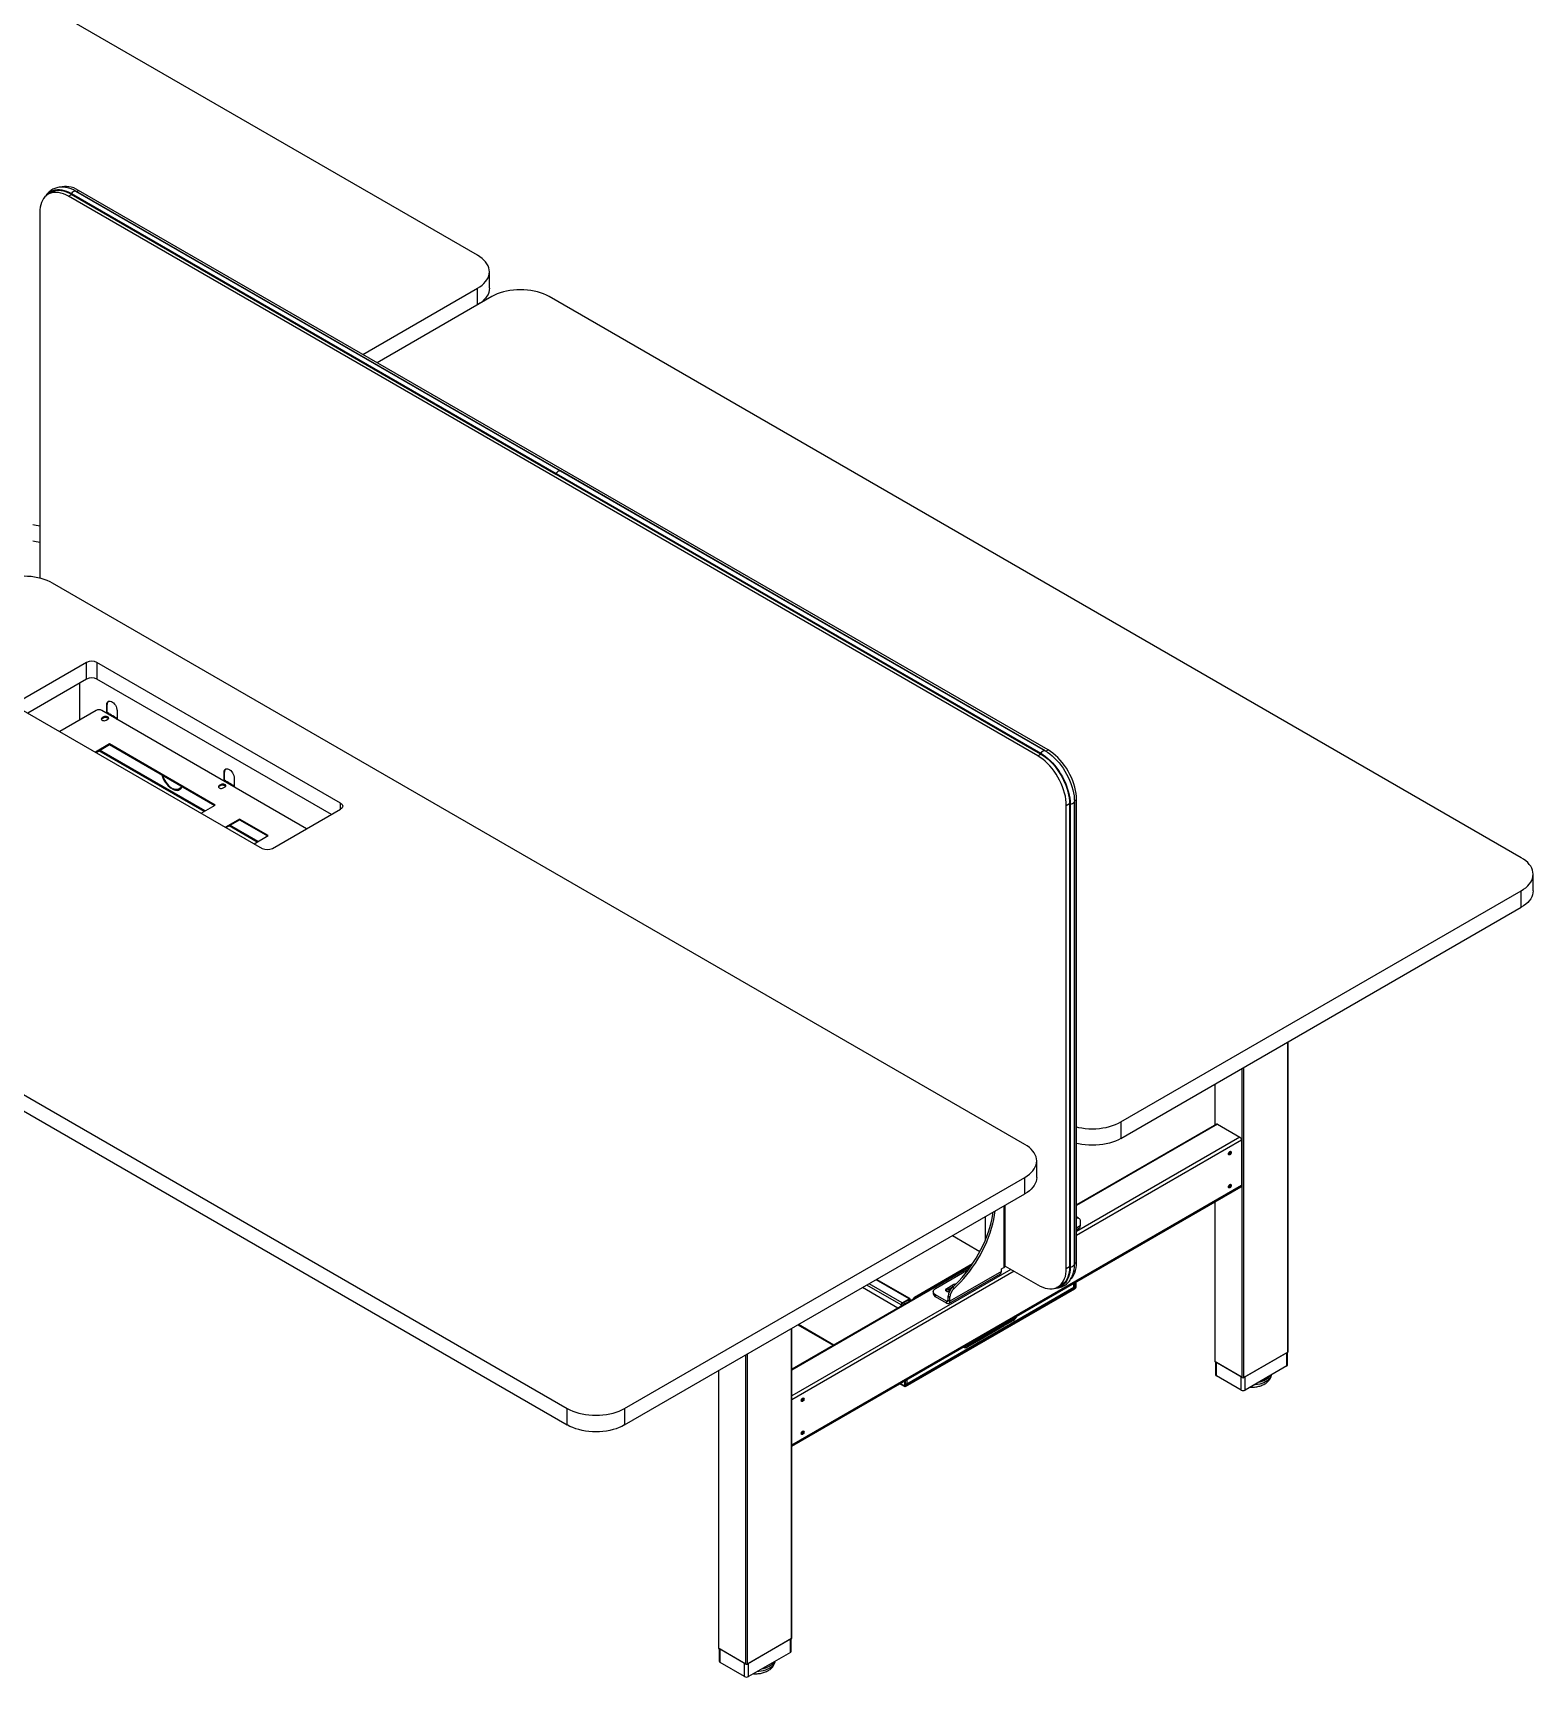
# Model space of a CAD drawing. Header units: millimetres. Extents: x -429 to 16771, y -1239 to 5751.
# Drawn here: x 14916 to 16771, y -1239 to 794 of the extents above; entities that cross this region are included whole.
import ezdxf

# ---------------------------------------------------------------- set-up
doc = ezdxf.new("R2010")
doc.units = ezdxf.units.MM
doc.header["$LTSCALE"] = 100

msp = doc.modelspace()

# ---------------------------------------------------------------- linework, layer by layer
at = {"color": 7, "linetype": 'Continuous', "lineweight": -3}
for p, q in [((15465.52, 518.72), (14263.44, 1212.67)), ((14939.54, 597), (14934.59, 594.14)), ((14959.58, 591.67), (14963.56, 593.96)), ((16158.13, -100.24), (14959.58, 591.67)), ((14963.12, 594.52), (15562.39, 248.57)), ((14963.12, 594.52), (14963.12, 594.28)), ((14963.12, 594.28), (15562.39, 248.32)), ((14963.16, 594.19), (15562.43, 248.23)), ((14963.29, 594.97), (15562.56, 249.01)), ((14968.61, 598.04), (15567.88, 252.09)), ((15567.95, 252.06), (14968.67, 598.02)), ((14969.63, 597.46), (14972.31, 599.01)), ((16170.86, -92.89), (14972.31, 599.01)), ((14924.23, 571.25), (14924.23, 119.56)), ((15480.16, 477.9), (15480.16, 498.31)), ((15323.81, 396.1), (15465.52, 477.9)), ((15483.2, 467.7), (15341.49, 385.89)), ((15465.52, 457.49), (15465.52, 477.9)), ((16755.99, -226.25), (15553.91, 467.7)), ((15562.39, 248.57), (16161.67, -97.38)), ((15562.39, 248.57), (15562.39, 248.32)), ((15562.39, 248.32), (16161.67, -97.63)), ((15562.43, 248.23), (16161.71, -97.72)), ((15562.56, 249.01), (16161.83, -96.94)), ((15567.88, 252.09), (16167.16, -93.87)), ((16167.22, -93.89), (15567.95, 252.06)), ((16142.22, -580.57), (14940.14, 113.38)), ((14982.21, 15.2), (14898.07, -33.37)), ((14982.21, -5.21), (14982.21, 15.2)), ((15296.17, -158.69), (14994.94, 15.2)), ((14994.94, 15.2), (14994.94, -5.21)), ((14982.21, -5.21), (14909.38, -47.25)), ((14973.23, -10.39), (14973.23, -56.04)), ((14973.51, -10.23), (14973.51, -55.87)), ((15284.85, -172.57), (14994.94, -5.21)), ((15007.67, -36.65), (15007.1, -36.97)), ((15007.1, -46.71), (15007.1, -36.97)), ((15007.67, -46.72), (15007.67, -36.65)), ((14898.07, -40.72), (15199.29, -214.61)), ((14993.88, -44.12), (14948.92, -70.07)), ((15254.16, -190.29), (15000.95, -44.12)), ((15003.42, -52.08), (15001.3, -53.3)), ((15001.3, -54.12), (15003.42, -52.89)), ((15001.3, -54.12), (15001.3, -53.3)), ((15003.42, -52.89), (15003.42, -52.08)), ((15006.89, -46.81), (15006.25, -47.18)), ((15006.25, -56.16), (15008.37, -54.94)), ((15006.89, -46.81), (15008.66, -47.83)), ((15009.46, -47.75), (15007.69, -46.73)), ((15010.07, -48.65), (15008.66, -47.83)), ((15010.07, -48.65), (15012.19, -49.87)), ((15012.99, -49.79), (15010.87, -48.57)), ((15013.61, -50.69), (15012.19, -49.87)), ((15013.61, -50.69), (15015.73, -51.92)), ((15016.53, -51.84), (15014.41, -50.61)), ((15017.14, -52.73), (15015.73, -51.92)), ((15017.14, -52.73), (15018.91, -53.75)), ((15019.71, -53.67), (15017.94, -52.65)), ((15018.27, -54.12), (15018.91, -53.75)), ((15018.84, -54.45), (15018.91, -54.41)), ((15018.91, -54.41), (15018.91, -53.75)), ((15018.91, -54.41), (15019.48, -54.73)), ((15019.48, -54.73), (15019.83, -54.53)), ((15019.83, -54.94), (15019.48, -54.73)), ((15019.83, -44.32), (15019.83, -54.94)), ((15010.47, -85.54), (14993.08, -95.57)), ((14993.79, -95.98), (15010.47, -86.35)), ((15127.56, -168.98), (14997.45, -93.87)), ((15128.69, -168.32), (14998.58, -93.21)), ((15141.28, -161.05), (15010.47, -85.54)), ((15010.47, -86.35), (15010.47, -85.54)), ((15010.47, -86.35), (15140.58, -161.46)), ((16158.13, -100.24), (16162.16, -97.92)), ((16161.67, -97.38), (16161.67, -97.63)), ((16161.67, -97.38), (16162.05, -97.61)), ((16168.15, -94.46), (16170.86, -92.89)), ((15152.62, -120.33), (15152.06, -120.66)), ((15152.06, -130.4), (15152.06, -120.66)), ((15152.62, -130.4), (15152.62, -120.33)), ((15087, -140.65), (15087, -139.83)), ((15088.42, -140.64), (15088.42, -141.46)), ((15088.42, -141.46), (15088.98, -141.13)), ((15088.98, -140.92), (15088.98, -141.13)), ((15096.35, -141.34), (15097.35, -141.91)), ((15096.71, -141.15), (15097.28, -140.82)), ((15148.38, -135.76), (15146.26, -136.98)), ((15146.26, -137.8), (15148.38, -136.58)), ((15146.26, -137.8), (15146.26, -136.98)), ((15148.38, -136.58), (15148.38, -135.76)), ((15151.85, -130.49), (15151.21, -130.86)), ((15151.21, -139.84), (15153.33, -138.62)), ((15151.85, -130.49), (15153.61, -131.51)), ((15154.41, -131.44), (15152.65, -130.42)), ((15155.03, -132.33), (15153.61, -131.51)), ((15155.03, -132.33), (15157.15, -133.56)), ((15157.95, -133.48), (15155.83, -132.25)), ((15158.56, -134.37), (15157.15, -133.56)), ((15158.56, -134.37), (15160.69, -135.6)), ((15161.49, -135.52), (15159.36, -134.29)), ((15162.1, -136.41), (15160.69, -135.6)), ((15162.1, -136.41), (15163.87, -137.43)), ((15164.67, -137.35), (15162.9, -136.33)), ((15163.23, -137.8), (15163.87, -137.43)), ((15163.8, -138.13), (15163.87, -138.09)), ((15163.87, -138.09), (15163.87, -137.43)), ((15163.87, -138.09), (15164.43, -138.41)), ((15164.43, -138.41), (15164.79, -138.21)), ((15164.79, -138.62), (15164.43, -138.41)), ((15164.79, -128), (15164.79, -138.62)), ((15123.9, -171.09), (15141.28, -161.05)), ((15296.17, -166.04), (15296.17, -158.69)), ((16193.49, -161.48), (16197.51, -159.15)), ((16193.49, -733.87), (16193.49, -161.48)), ((16197.46, -159.64), (16197.46, -732.04)), ((16197.73, -159.85), (16197.52, -159.72)), ((16197.52, -159.72), (16197.52, -732.12)), ((16197.72, -158.8), (16197.73, -159.85)), ((16197.73, -159.85), (16197.73, -732.24)), ((16198.2, -159.92), (16198.2, -732.32)), ((16203.5, -155.69), (16206.21, -154.13)), ((16203.52, -156.85), (16203.52, -729.24)), ((16203.53, -729.18), (16203.53, -156.78)), ((16206.21, -726.53), (16206.21, -154.13)), ((15171.34, -178.4), (15153.95, -188.44)), ((15154.66, -188.85), (15171.34, -179.22)), ((15206.69, -198.81), (15171.34, -178.4)), ((15171.34, -179.22), (15171.34, -178.4)), ((15171.34, -179.22), (15205.98, -199.22)), ((15212.02, -214.61), (15296.17, -166.04)), ((15192.97, -206.74), (15158.32, -186.73)), ((15194.1, -206.08), (15159.45, -186.08)), ((15189.31, -208.85), (15206.69, -198.81)), ((14374.45, -213.19), (15576.53, -907.13)), ((14374.45, -233.6), (15576.53, -927.55)), ((16770.63, -267.07), (16770.63, -246.66)), ((16261.01, -552.81), (16755.99, -267.07)), ((16755.99, -287.48), (16755.99, -267.07)), ((16261.01, -573.22), (16755.99, -287.48)), ((16467.49, -837.41), (16467.49, -454.03)), ((16467.93, -836.8), (16467.93, -453.78)), ((16410.92, -868.84), (16410.92, -486.69)), ((16413.04, -868.84), (16413.04, -485.46)), ((16377.25, -506.12), (16377.25, -556.57)), ((16377.69, -556.32), (16377.69, -505.87)), ((16379.02, -555.55), (16206.21, -655.31)), ((16380.52, -555.7), (16206.21, -656.32)), ((16261.01, -552.81), (16261.01, -573.22)), ((16380.52, -555.7), (16408.09, -571.62)), ((16408.09, -571.62), (16206.21, -688.16)), ((16410.21, -575.29), (16206.21, -693.06)), ((16410.21, -575.29), (16410.21, -631.63)), ((16156.87, -621.39), (16156.87, -600.98)), ((16395.19, -590.09), (16395.15, -589.81)), ((15647.25, -907.13), (16142.22, -621.39)), ((16142.22, -641.8), (16142.22, -621.39)), ((15647.25, -927.55), (16142.22, -641.8)), ((16410.21, -631.63), (15854.16, -952.64)), ((15854.16, -953.65), (16409.59, -633.01)), ((16395.19, -630.92), (16395.15, -630.64)), ((16093.43, -698.59), (16093.43, -669.97)), ((16116.06, -656.91), (16116.06, -732.86)), ((16117.81, -730.41), (16117.81, -655.89)), ((16208.74, -671.84), (16206.62, -670.62)), ((16377.25, -651.68), (16377.25, -849.04)), ((16377.69, -849.65), (16377.69, -651.43)), ((16210.81, -681.42), (16206.21, -684.08)), ((16206.21, -686.11), (16209.57, -684.17)), ((16210.81, -676.42), (16210.81, -681.42)), ((16052.75, -693.45), (16086.65, -713.03)), ((16076.12, -730.41), (15854.16, -858.54)), ((16077.45, -728.45), (16005.96, -769.72)), ((16076.36, -730.06), (16006.81, -770.21)), ((16117.74, -730.97), (16158.13, -754.29)), ((16193.49, -733.87), (16197.46, -731.58)), ((16203.53, -728.07), (16206.21, -726.53)), ((16074.93, -732.11), (15854.16, -859.56)), ((16124.9, -735.1), (15854.16, -891.4)), ((16129.14, -737.55), (15854.16, -896.3)), ((15999.03, -771.43), (15958.35, -747.95)), ((16000.03, -771.34), (15958.93, -747.61)), ((16031.91, -758.58), (16072.9, -734.91)), ((16048.35, -777.24), (16111.99, -740.5)), ((16113.23, -737.76), (16049.59, -774.5)), ((16113.23, -734.49), (16116.06, -732.86)), ((16113.23, -737.76), (16113.23, -734.49)), ((16197.73, -732.24), (16197.52, -732.12)), ((16203.45, -756.64), (16203.45, -752.01)), ((16204.8, -757.16), (16204.8, -751.23)), ((16205.51, -756.76), (16205.51, -750.82)), ((15985.07, -782.97), (15941.38, -757.75)), ((15989.13, -778.78), (15947.03, -754.48)), ((15990.55, -776.33), (15949.86, -752.85)), ((15990.55, -776.33), (15999.03, -771.43)), ((15990.55, -777.15), (15999.03, -772.25)), ((15994.79, -879.22), (16204.09, -758.39)), ((15994.79, -880.03), (16204.09, -759.21)), ((15995.27, -877.79), (16202.61, -758.09)), ((15996.13, -876.48), (16202.75, -757.2)), ((15999.03, -772.25), (15999.03, -771.43)), ((15999.74, -772.66), (15999.03, -772.25)), ((16000.45, -772.25), (15999.74, -772.66)), ((16000.45, -772.25), (16000.45, -774.02)), ((16005.96, -769.72), (16006.81, -770.21)), ((16028.98, -762.66), (16028.98, -765.11)), ((16045.35, -774.5), (16031.91, -766.74)), ((16031.91, -769.19), (16031.91, -766.74)), ((16045.35, -776.95), (16031.91, -769.19)), ((16045.7, -758.58), (16053.12, -754.29)), ((16045.7, -761.03), (16053.12, -756.74)), ((16045.7, -761.03), (16045.7, -758.58)), ((16047.47, -768.27), (16049.59, -769.49)), ((16047.47, -773.27), (16047.47, -768.27)), ((16049.59, -774.5), (16049.59, -769.49)), ((16054.75, -758.65), (16052.63, -757.43)), ((16053.12, -756.74), (16053.12, -754.29)), ((16053.12, -756.74), (16053.68, -756.46)), ((16183.13, -756.77), (16188.08, -753.91)), ((16202.75, -757.2), (16202.75, -752.42)), ((16204.09, -758.39), (16202.8, -757.64)), ((16204.8, -757.16), (16203.45, -756.39)), ((16204.09, -759.21), (16204.09, -758.39)), ((16204.8, -757.16), (16205.51, -756.76)), ((15989.84, -778.37), (15989.13, -778.78)), ((15989.13, -780.63), (15989.13, -778.78)), ((15989.84, -780.22), (15989.84, -778.37)), ((15991.43, -779.3), (15989.84, -778.37)), ((15990.55, -776.33), (15990.55, -777.15)), ((15994.26, -777.66), (15991.96, -776.33)), ((15999.92, -774.4), (15997.62, -773.07)), ((16000.51, -774.06), (15998.2, -772.73)), ((15999.74, -772.66), (15999.74, -773.62)), ((16045.35, -774.5), (16047.47, -773.27)), ((16045.35, -774.5), (16045.35, -776.95)), ((16047.47, -773.27), (16049.59, -774.5)), ((15853.72, -1191.73), (15853.72, -808.35)), ((15854.16, -1191.12), (15854.16, -808.1)), ((15861.58, -803.81), (15905.27, -829.03)), ((15905.86, -828.7), (15862.17, -803.47)), ((16116.76, -803.9), (16082.12, -823.9)), ((16082.12, -824.72), (16116.76, -804.72)), ((16116.06, -804.31), (16116.76, -804.72)), ((16116.76, -804.72), (16116.76, -803.9)), ((16127.72, -797.58), (16117.47, -803.49)), ((16117.47, -804.31), (16127.72, -798.39)), ((16117.47, -803.49), (16117.47, -804.31)), ((16127.02, -797.98), (16127.72, -798.39)), ((16070.4, -830.61), (16071.16, -831.05)), ((16081.41, -824.31), (16071.16, -830.23)), ((16071.16, -831.05), (16081.41, -825.13)), ((16080.7, -824.72), (16081.41, -825.13)), ((16081.41, -825.13), (16081.41, -824.31)), ((16082.12, -823.9), (16082.12, -824.72)), ((15797.15, -1223.16), (15797.15, -841.01)), ((15799.27, -1223.16), (15799.27, -839.78)), ((16410.92, -868.84), (16377.69, -849.65)), ((16378.08, -849.88), (16378.08, -865.37)), ((16409.51, -868.02), (16379.1, -850.47)), ((16379.1, -866.8), (16379.1, -850.47)), ((16467.49, -837.41), (16413.04, -868.84)), ((16466.08, -838.22), (16414.46, -868.02)), ((16466.08, -854.55), (16466.08, -838.22)), ((16467.1, -853.13), (16467.1, -837.63)), ((15763.48, -860.45), (15763.48, -1203.36)), ((15763.92, -1203.97), (15763.92, -860.19)), ((15993.37, -873.29), (15993.37, -879.22)), ((15994.08, -872.88), (15994.08, -878.81)), ((15996.13, -871.69), (15996.13, -876.48)), ((16409.51, -884.35), (16379.1, -866.8)), ((16409.51, -884.35), (16409.51, -868.02)), ((16466.08, -854.55), (16414.46, -884.35)), ((16414.46, -884.35), (16414.46, -868.02)), ((15987.65, -876.59), (15993.79, -880.13)), ((15993.37, -879.22), (15988.24, -876.25)), ((15993.37, -879.22), (15994.08, -878.81)), ((15994.79, -879.22), (15994.08, -878.81)), ((15994.79, -879.22), (15994.79, -880.03)), ((15576.53, -927.55), (15576.53, -907.13)), ((15647.25, -907.13), (15647.25, -927.55)), ((15853.72, -1191.73), (15799.27, -1223.16)), ((15852.31, -1192.55), (15800.69, -1222.34)), ((15852.31, -1208.88), (15852.31, -1192.55)), ((15853.33, -1207.45), (15853.33, -1191.95)), ((15797.15, -1223.16), (15763.92, -1203.97)), ((15764.31, -1204.2), (15764.31, -1219.69)), ((15795.74, -1222.34), (15765.33, -1204.79)), ((15765.33, -1221.12), (15765.33, -1204.79)), ((15852.31, -1208.88), (15800.69, -1238.67)), ((15795.74, -1238.67), (15765.33, -1221.12)), ((15795.74, -1238.67), (15795.74, -1222.34)), ((15800.69, -1238.67), (15800.69, -1222.34))]:
    msp.add_line(p, q, dxfattribs=at)
at = {"color": 7, "linetype": 'Continuous', "lineweight": -3, "flags": 128}
for points in [[(14959.58, 591.67), (14956.5, 593.29), (14953.44, 594.59), (14950.43, 595.56), (14947.49, 596.18), (14944.64, 596.47), (14941.91, 596.4), (14939.31, 595.99), (14936.86, 595.23), (14934.58, 594.14), (14932.5, 592.72), (14930.62, 590.97), (14928.97, 588.93), (14927.54, 586.59), (14926.36, 583.98), (14925.43, 581.12), (14924.77, 578.03), (14924.36, 574.73), (14924.23, 571.25)], [(14932.85, 592.99), (14933.58, 593.82), (14935.49, 595.6), (14937.62, 597.05), (14939.94, 598.16), (14942.44, 598.93), (14945.09, 599.35), (14947.88, 599.42), (14950.79, 599.13), (14953.79, 598.49), (14956.86, 597.51), (14959.98, 596.18), (14963.12, 594.52)], [(14933.87, 593.7), (14935.66, 595.34), (14937.77, 596.79), (14940.08, 597.9), (14942.56, 598.66), (14945.19, 599.08), (14947.97, 599.15), (14950.86, 598.86), (14953.84, 598.22), (14956.89, 597.24), (14960, 595.92), (14963.12, 594.28)], [(14936.26, 595.1), (14937.86, 596.56), (14938.1, 596.75)], [(14937.56, 595.86), (14938.25, 596.44), (14940.06, 597.7)], [(14939.54, 597), (14941.81, 598.09), (14944.25, 598.84)], [(14939.56, 598.49), (14940.95, 599.01), (14943.4, 599.61), (14945.98, 599.9), (14948.68, 599.86), (14951.48, 599.51), (14954.36, 598.83), (14957.3, 597.85), (14960.28, 596.56), (14963.29, 594.97)], [(14972.31, 599.01), (14969.23, 600.64), (14966.17, 601.94), (14963.16, 602.9), (14960.22, 603.53), (14957.37, 603.81), (14954.63, 603.75), (14952.03, 603.34), (14951.13, 603.1)], [(14968.67, 598.02), (14968.65, 598.03), (14968.61, 598.04)], [(15465.52, 477.9), (15468.47, 479.76), (15471.12, 481.76), (15473.47, 483.88), (15475.48, 486.12), (15477.15, 488.44), (15478.46, 490.84), (15479.4, 493.3), (15479.97, 495.8), (15480.16, 498.31), (15479.97, 500.83), (15479.4, 503.33), (15478.46, 505.79), (15477.15, 508.19), (15475.48, 510.51), (15473.47, 512.75), (15471.12, 514.87), (15468.47, 516.87), (15465.52, 518.72)], [(15480.16, 477.9), (15479.97, 475.39), (15479.4, 472.89), (15478.46, 470.43), (15477.15, 468.03), (15475.48, 465.7), (15473.47, 463.47), (15471.12, 461.34), (15468.47, 459.35), (15465.97, 457.75)], [(15553.91, 467.7), (15550.69, 469.4), (15547.23, 470.93), (15543.55, 472.29), (15539.68, 473.45), (15535.65, 474.41), (15531.49, 475.17), (15527.23, 475.71), (15522.91, 476.04), (15518.55, 476.15), (15514.19, 476.04), (15509.87, 475.71), (15505.61, 475.17), (15501.45, 474.41), (15497.42, 473.45), (15493.55, 472.29), (15489.87, 470.93), (15486.41, 469.4), (15483.2, 467.7)], [(15567.95, 252.06), (15567.92, 252.08), (15567.88, 252.09)], [(14940.14, 113.38), (14936.92, 115.08), (14933.46, 116.61), (14929.78, 117.97), (14925.91, 119.13), (14921.88, 120.09), (14917.72, 120.85), (14913.47, 121.39), (14909.14, 121.72), (14904.78, 121.83), (14900.43, 121.72), (14896.1, 121.39), (14891.84, 120.85), (14887.68, 120.09), (14883.65, 119.13), (14879.78, 117.97), (14876.1, 116.61), (14872.64, 115.08), (14869.43, 113.38)], [(15007.1, -36.97), (15007.24, -35.53), (15007.65, -34.3), (15008.32, -33.36), (15009.21, -32.73), (15010.28, -32.45), (15011.5, -32.52), (15012.8, -32.95), (15014.13, -33.72), (15015.43, -34.79), (15016.65, -36.12), (15017.72, -37.64), (15018.61, -39.3), (15019.28, -41.01), (15019.69, -42.71), (15019.83, -44.32)], [(15001.3, -53.3), (15000.61, -53.88), (15000.29, -54.56), (15000.4, -55.25), (15000.91, -55.89), (15001.77, -56.39), (15002.87, -56.68), (15004.08, -56.74), (15005.26, -56.56), (15006.25, -56.16)], [(15000.35, -55.14), (15000.61, -54.69), (15001.3, -54.12)], [(15008.37, -54.94), (15009.07, -54.36), (15009.39, -53.68), (15009.28, -52.98), (15008.77, -52.35), (15007.91, -51.85), (15006.81, -51.56), (15005.59, -51.49), (15004.42, -51.68), (15003.42, -52.08)], [(15003.42, -52.89), (15004.42, -52.49), (15005.59, -52.31), (15006.81, -52.37), (15007.91, -52.67), (15008.77, -53.16), (15009.28, -53.8), (15009.33, -53.92)], [(15008.23, -52.98), (15007.19, -52.52), (15006.47, -52.33)], [(15009.32, -53.94), (15009.02, -53.58), (15008.23, -52.98)], [(15009.1, -54.32), (15009.02, -54.23), (15008.23, -53.63)], [(16193.49, -161.48), (16193.35, -157.84), (16192.95, -154.08), (16192.28, -150.22), (16191.35, -146.28), (16190.17, -142.31), (16188.75, -138.33), (16187.09, -134.37), (16185.21, -130.46), (16183.13, -126.63), (16180.86, -122.91), (16178.41, -119.33), (16175.81, -115.92), (16173.07, -112.69), (16170.22, -109.68), (16167.28, -106.91), (16164.27, -104.41), (16161.21, -102.17), (16158.13, -100.24)], [(16161.67, -97.63), (16164.79, -99.59), (16167.89, -101.85), (16170.94, -104.4), (16173.93, -107.2), (16176.82, -110.25), (16179.59, -113.52), (16182.23, -116.99), (16184.71, -120.62), (16187.02, -124.39), (16189.13, -128.27), (16191.03, -132.23), (16192.71, -136.25), (16194.16, -140.29), (16195.35, -144.32), (16196.29, -148.3), (16196.97, -152.22), (16197.38, -156.04), (16197.52, -159.72)], [(16161.83, -96.94), (16164.84, -98.82), (16167.82, -100.97), (16170.76, -103.38), (16173.64, -106.03), (16176.44, -108.91), (16179.14, -111.99), (16181.72, -115.26), (16184.17, -118.69), (16186.46, -122.25), (16188.59, -125.94), (16190.53, -129.7), (16192.27, -133.54), (16193.81, -137.41), (16195.13, -141.29), (16196.22, -145.15), (16197.08, -148.97), (16197.7, -152.72), (16198.07, -156.38), (16198.2, -159.92)], [(16162.05, -97.61), (16164.81, -99.36), (16167.93, -101.63), (16171, -104.19), (16174, -107.01), (16176.91, -110.08), (16179.7, -113.37), (16182.35, -116.86), (16184.85, -120.51), (16187.17, -124.3), (16189.29, -128.21), (16191.21, -132.19), (16192.9, -136.23), (16194.35, -140.3), (16195.55, -144.35), (16196.5, -148.36), (16197.18, -152.3), (16197.59, -156.14), (16197.72, -158.8)], [(16167.16, -93.87), (16170.16, -95.74), (16173.14, -97.89), (16176.08, -100.31), (16178.96, -102.96), (16181.76, -105.84), (16184.46, -108.92), (16187.04, -112.19), (16189.49, -115.61), (16191.78, -119.18), (16193.91, -122.86), (16195.85, -126.63), (16197.6, -130.46), (16199.14, -134.33), (16200.46, -138.21), (16201.55, -142.08), (16202.41, -145.9), (16203.02, -149.65), (16203.39, -153.31), (16203.52, -156.85)], [(16167.22, -93.89), (16167.19, -93.88), (16167.16, -93.87)], [(16206.21, -154.13), (16206.08, -150.49), (16205.68, -146.73), (16205.01, -142.87), (16204.08, -138.94), (16202.9, -134.96), (16201.48, -130.98), (16199.82, -127.02), (16197.94, -123.11), (16195.86, -119.28), (16193.58, -115.56), (16191.14, -111.98), (16188.54, -108.57), (16185.8, -105.34), (16182.95, -102.34), (16180.01, -99.57), (16177, -97.06), (16173.94, -94.83), (16170.86, -92.89)], [(15152.06, -120.66), (15152.2, -119.21), (15152.61, -117.98), (15153.27, -117.04), (15154.16, -116.41), (15155.24, -116.13), (15156.46, -116.2), (15157.76, -116.64), (15159.09, -117.4), (15160.39, -118.48), (15161.6, -119.8), (15162.68, -121.33), (15163.57, -122.98), (15164.24, -124.7), (15164.65, -126.39), (15164.79, -128)], [(15084.14, -137.61), (15085.62, -138.91), (15087, -139.94)], [(15099.56, -137.78), (15098.92, -138.99), (15097.93, -140.23), (15096.71, -141.15), (15095.31, -141.74), (15093.74, -141.99), (15092.05, -141.88), (15090.26, -141.43), (15088.42, -140.64)], [(15088.42, -141.46), (15090.37, -142.3), (15092.27, -142.79), (15094.06, -142.9), (15095.72, -142.64), (15097.21, -142.01), (15098.5, -141.04), (15099.55, -139.73), (15100.31, -138.22)], [(15146.26, -136.98), (15145.56, -137.56), (15145.25, -138.24), (15145.35, -138.94), (15145.87, -139.57), (15146.73, -140.07), (15147.83, -140.37), (15149.04, -140.43), (15150.21, -140.24), (15151.21, -139.84)], [(15145.31, -138.82), (15145.56, -138.38), (15146.26, -137.8)], [(15153.33, -138.62), (15154.03, -138.04), (15154.34, -137.36), (15154.24, -136.67), (15153.72, -136.03), (15152.86, -135.53), (15151.76, -135.24), (15150.55, -135.18), (15149.38, -135.36), (15148.38, -135.76)], [(15148.38, -136.58), (15149.38, -136.17), (15150.55, -135.99), (15151.76, -136.05), (15152.86, -136.35), (15153.72, -136.85), (15154.24, -137.48), (15154.28, -137.6)], [(15153.19, -136.66), (15152.15, -136.2), (15151.43, -136.01)], [(15154.28, -137.62), (15153.98, -137.26), (15153.19, -136.66)], [(15154.06, -138), (15153.98, -137.91), (15153.19, -137.31)], [(15296.17, -158.69), (15297.29, -159.48), (15298.12, -160.38), (15298.63, -161.35), (15298.8, -162.36), (15298.63, -163.38), (15298.12, -164.35), (15297.29, -165.25), (15296.17, -166.04)], [(16203.53, -156.78), (16203.53, -156.81), (16203.52, -156.85)], [(16755.99, -267.07), (16758.94, -265.21), (16761.59, -263.21), (16763.93, -261.09), (16765.95, -258.86), (16767.62, -256.53), (16768.93, -254.13), (16769.87, -251.67), (16770.44, -249.17), (16770.63, -246.66), (16770.44, -244.14), (16769.87, -241.65), (16768.93, -239.19), (16767.62, -236.79), (16765.95, -234.46), (16763.93, -232.23), (16761.59, -230.1), (16758.94, -228.1), (16755.99, -226.25)], [(16770.63, -267.07), (16770.44, -269.59), (16769.87, -272.08), (16768.93, -274.54), (16767.62, -276.94), (16765.95, -279.27), (16763.93, -281.5), (16761.59, -283.63), (16758.94, -285.63), (16755.99, -287.48)], [(16206.21, -558.99), (16208.56, -559.52), (16212.72, -560.28), (16216.98, -560.83), (16221.3, -561.16), (16225.66, -561.27), (16230.02, -561.16), (16234.34, -560.83), (16238.6, -560.28), (16242.76, -559.52), (16246.79, -558.56), (16250.66, -557.4), (16254.34, -556.05), (16257.8, -554.51), (16261.01, -552.81)], [(16142.22, -621.39), (16145.17, -619.53), (16147.82, -617.54), (16150.17, -615.41), (16152.18, -613.18), (16153.85, -610.85), (16155.16, -608.45), (16156.11, -605.99), (16156.67, -603.49), (16156.87, -600.98), (16156.67, -598.46), (16156.11, -595.97), (16155.16, -593.51), (16153.85, -591.11), (16152.18, -588.78), (16150.17, -586.55), (16147.82, -584.42), (16145.17, -582.43), (16142.22, -580.57)], [(16261.01, -573.22), (16257.8, -574.93), (16254.34, -576.46), (16250.66, -577.81), (16246.79, -578.97), (16242.76, -579.94), (16238.6, -580.7), (16234.34, -581.24), (16230.02, -581.57), (16225.66, -581.68), (16221.3, -581.57), (16216.98, -581.24), (16212.72, -580.7), (16208.56, -579.94), (16206.21, -579.41)], [(16393.95, -592.44), (16394.08, -591.58), (16394.47, -590.7), (16395.04, -589.92), (16395.72, -589.38), (16396.39, -589.14), (16396.97, -589.25), (16397.35, -589.69), (16397.49, -590.4), (16397.35, -591.26), (16396.97, -592.14), (16396.39, -592.91), (16395.72, -593.46), (16395.04, -593.69), (16394.47, -593.58), (16394.08, -593.14), (16393.95, -592.44)], [(16156.87, -621.39), (16156.67, -623.91), (16156.11, -626.4), (16155.16, -628.86), (16153.85, -631.26), (16152.18, -633.59), (16150.17, -635.82), (16147.82, -637.95), (16145.17, -639.95), (16142.22, -641.8)], [(16393.95, -633.27), (16394.08, -632.41), (16394.47, -631.52), (16395.04, -630.75), (16395.72, -630.2), (16396.39, -629.97), (16396.97, -630.08), (16397.35, -630.52), (16397.49, -631.22), (16397.35, -632.08), (16396.97, -632.97), (16396.39, -633.74), (16395.72, -634.29), (16395.04, -634.52), (16394.47, -634.41), (16394.08, -633.97), (16393.95, -633.27)], [(16052.63, -757.43), (16056.7, -753.59), (16060.7, -749.53), (16064.59, -745.25), (16068.37, -740.76), (16072.02, -736.09), (16075.53, -731.25), (16078.89, -726.26), (16082.08, -721.14), (16085.1, -715.9), (16087.92, -710.57), (16090.55, -705.16), (16092.97, -699.7), (16095.17, -694.19), (16097.15, -688.68), (16098.89, -683.17), (16100.4, -677.68), (16101.66, -672.24), (16102.67, -666.86), (16103.05, -664.41)], [(16054.75, -758.65), (16058.82, -754.82), (16062.82, -750.76), (16066.71, -746.47), (16070.49, -741.99), (16074.14, -737.32), (16077.65, -732.48), (16081.01, -727.49), (16084.2, -722.36), (16087.22, -717.13), (16090.05, -711.79), (16092.67, -706.38), (16095.09, -700.92), (16097.29, -695.42), (16099.27, -689.9), (16101.01, -684.39), (16102.52, -678.9), (16103.78, -673.46), (16104.79, -668.08), (16105.53, -662.98)], [(16206.62, -670.62), (16206.49, -670.55), (16206.21, -670.42)], [(16206.21, -671.42), (16206.73, -671.38), (16207.72, -671.45), (16208.61, -671.77), (16209.37, -672.32), (16209.99, -673.08), (16210.44, -674.03), (16210.72, -675.15), (16210.81, -676.42)], [(16199.36, -746.72), (16199.82, -746.25), (16201.48, -744.2), (16202.9, -741.87), (16204.08, -739.26), (16205.01, -736.4), (16205.68, -733.3), (16206.08, -730.01), (16206.21, -726.53)], [(16203.53, -729.18), (16203.53, -729.21), (16203.52, -729.24)], [(16158.13, -754.29), (16161.21, -755.91), (16164.27, -757.21), (16167.28, -758.18), (16170.22, -758.81), (16173.07, -759.09), (16175.81, -759.03), (16178.41, -758.61), (16180.86, -757.86), (16183.13, -756.76), (16185.21, -755.34), (16187.09, -753.6), (16188.75, -751.55), (16190.17, -749.21), (16191.35, -746.61), (16192.28, -743.74), (16192.95, -740.65), (16193.35, -737.35), (16193.49, -733.87)], [(16197.73, -732.24), (16197.59, -735.79), (16197.18, -739.16), (16196.5, -742.31), (16195.55, -745.23), (16194.35, -747.89), (16192.9, -750.27), (16191.21, -752.36), (16189.29, -754.14), (16187.17, -755.59), (16184.85, -756.7), (16182.35, -757.48), (16181.26, -757.69)], [(16197.52, -732.12), (16197.38, -735.65), (16196.97, -738.99), (16196.29, -742.13), (16195.35, -745.03), (16194.16, -747.67), (16192.71, -750.04), (16191.03, -752.12), (16189.13, -753.89), (16187.02, -755.33), (16184.71, -756.44), (16182.39, -757.17)], [(16197.52, -731.95), (16197.39, -735.47), (16196.98, -738.8), (16196.31, -741.92), (16195.37, -744.81), (16194.18, -747.45), (16192.74, -749.81), (16191.07, -751.87), (16189.17, -753.63), (16187.06, -755.07), (16184.77, -756.17), (16183.27, -756.69)], [(16192.03, -750.75), (16190.16, -752.48), (16188.08, -753.91), (16188.08, -753.91)], [(16198.2, -732.32), (16198.07, -735.71), (16197.7, -738.94), (16197.08, -741.98), (16196.22, -744.81), (16195.13, -747.42), (16193.81, -749.77), (16192.27, -751.87), (16190.55, -753.66)], [(16006.81, -770.21), (16006.12, -770.69), (16005.69, -771.07)], [(16031.91, -766.74), (16030.67, -765.87), (16029.74, -764.87), (16029.17, -763.78), (16028.98, -762.66), (16029.17, -761.53), (16029.74, -760.45), (16030.67, -759.45), (16031.91, -758.58)], [(16048.57, -763.24), (16047.4, -763.08), (16046.21, -762.71), (16045.26, -762.16), (16044.61, -761.47), (16044.32, -760.71), (16044.42, -759.93), (16044.89, -759.2), (16045.7, -758.58)], [(16044.81, -761.74), (16044.89, -761.65), (16045.7, -761.03)], [(16187.14, -755.03), (16186.87, -755.14), (16184.8, -755.8)], [(16188.95, -753.81), (16186.96, -754.74), (16186.1, -755.05)], [(16446.96, -865.59), (16446.69, -866.7), (16445.98, -868.36), (16444.93, -869.95), (16443.55, -871.47), (16441.87, -872.87), (16439.91, -874.15), (16437.7, -875.28), (16435.26, -876.25), (16432.64, -877.05), (16429.88, -877.65), (16427, -878.06), (16425.08, -878.22)], [(16445.77, -866.28), (16444.93, -867.5), (16443.55, -869.02), (16441.87, -870.42), (16439.91, -871.7), (16437.7, -872.83), (16435.26, -873.8), (16432.64, -874.6), (16430.52, -875.08)], [(15865.74, -897.37), (15865.88, -896.51), (15866.26, -895.62), (15866.83, -894.85), (15867.51, -894.31), (15868.19, -894.07), (15868.76, -894.18), (15869.14, -894.62), (15869.28, -895.33), (15869.14, -896.19), (15868.76, -897.07), (15868.19, -897.84), (15867.51, -898.39), (15866.83, -898.62), (15866.26, -898.51), (15865.88, -898.07), (15865.74, -897.37)], [(15576.53, -907.13), (15579.75, -908.83), (15583.21, -910.37), (15586.89, -911.72), (15590.76, -912.88), (15594.79, -913.85), (15598.95, -914.6), (15603.21, -915.15), (15607.53, -915.48), (15611.89, -915.59), (15616.25, -915.48), (15620.57, -915.15), (15624.83, -914.6), (15628.99, -913.85), (15633.02, -912.88), (15636.89, -911.72), (15640.57, -910.37), (15644.03, -908.83), (15647.25, -907.13)], [(15647.25, -927.55), (15644.03, -929.25), (15640.57, -930.78), (15636.89, -932.13), (15633.02, -933.3), (15628.99, -934.26), (15624.83, -935.02), (15620.57, -935.56), (15616.25, -935.89), (15611.89, -936), (15607.53, -935.89), (15603.21, -935.56), (15598.95, -935.02), (15594.79, -934.26), (15590.76, -933.3), (15586.89, -932.13), (15583.21, -930.78), (15579.75, -929.25), (15576.53, -927.55)], [(15865.74, -938.19), (15865.88, -937.34), (15866.26, -936.45), (15866.83, -935.68), (15867.51, -935.13), (15868.19, -934.9), (15868.76, -935.01), (15869.14, -935.45), (15869.28, -936.15), (15869.14, -937.01), (15868.76, -937.9), (15868.19, -938.67), (15867.51, -939.22), (15866.83, -939.45), (15866.26, -939.34), (15865.88, -938.9), (15865.74, -938.19)], [(15833.19, -1219.91), (15832.92, -1221.02), (15832.21, -1222.68), (15831.16, -1224.27), (15829.79, -1225.79), (15828.11, -1227.19), (15826.14, -1228.47), (15823.93, -1229.6), (15821.49, -1230.57), (15818.87, -1231.37), (15816.11, -1231.97), (15813.24, -1232.38), (15811.32, -1232.54)], [(15832, -1220.6), (15831.16, -1221.82), (15829.79, -1223.34), (15828.11, -1224.74), (15826.14, -1226.02), (15823.93, -1227.15), (15821.49, -1228.12), (15818.87, -1228.92), (15816.75, -1229.4)]]:
    msp.add_lwpolyline(points, dxfattribs=at)
at = {"color": 7, "linetype": 'Continuous', "lineweight": -3}
for centre, radius, start, end in [((14946.52, 582.05), 17.86, 112.92482, 145.84037), ((14947.22, 580.63), 18.47, 83.85377, 132.59793), ((14949.45, 565.91), 37.41, 59.19192, 77.9383), ((14963.88, 594.49), 0.763, 141.30471, 177.43), ((14963.22, 594.27), 0.1, 174.19564, 234.49218), ((14968.8, 591.56), 6.48, 91.67597, 148.31865), ((15563.16, 248.54), 0.763, 141.30471, 177.43), ((15562.49, 248.31), 0.1, 174.19564, 234.49218), ((15568.07, 245.61), 6.48, 91.67597, 148.31865), ((14934.27, 262.38), 78.62, 256.36927, 262.66136), ((14934.27, 241.97), 78.62, 256.36927, 262.66136), ((14988.58, 2.92), 13.83, 62.60967, 117.39033), ((14988.58, -17.49), 13.83, 62.60967, 117.39033), ((15012.25, -36.21), 4.61, 130.56272, 185.49368), ((14997.41, -50.94), 7.69, 62.60967, 117.39033), ((15004.82, -60.32), 7.52, 62.97952, 101.60985), ((15007.36, -47.47), 0.805, 65.69288, 125.61758), ((15009.1, -48.37), 0.699, 350.78596, 129.20329), ((15010.54, -49.3), 0.805, 65.69288, 125.61758), ((15012.63, -50.42), 0.699, 350.78596, 129.20329), ((15014.08, -51.34), 0.805, 65.69288, 125.61758), ((15016.17, -52.46), 0.699, 350.78596, 129.20329), ((15017.61, -53.39), 0.805, 65.69288, 125.61758), ((15019.36, -54.32), 0.724, 49.73343, 128.49886), ((15019.13, -54.68), 0.349, 350.78596, 129.20329), ((16162.43, -97.42), 0.763, 141.30471, 177.43), ((16161.77, -97.64), 0.1, 174.19564, 234.49218), ((16167.35, -100.34), 6.48, 91.67597, 148.31865), ((15157.21, -119.89), 4.61, 130.56272, 185.49368), ((15104.24, -115.92), 30.14, 194.90276, 235.12809), ((15103.38, -116.42), 28.57, 195.60819, 235.01787), ((15093.92, -133.36), 9.21, 237.62188, 292.83499), ((15093.88, -135.11), 6.65, 300.69767, 334.49512), ((15149.78, -144.01), 7.52, 62.97952, 101.60985), ((15152.32, -131.15), 0.805, 65.69288, 125.61758), ((15154.06, -132.06), 0.699, 350.78596, 129.20329), ((15155.5, -132.99), 0.805, 65.69288, 125.61758), ((15157.59, -134.1), 0.699, 350.78596, 129.20329), ((15159.03, -135.03), 0.805, 65.69288, 125.61758), ((15161.13, -136.14), 0.699, 350.78596, 129.20329), ((15162.57, -137.07), 0.805, 65.69288, 125.61758), ((15164.32, -138), 0.724, 49.73343, 128.49886), ((15164.09, -138.36), 0.349, 350.78596, 129.20329), ((16197.56, -159.63), 0.1, 185.51136, 245.80878), ((16198.08, -159.17), 0.763, 242.57351, 278.69449), ((16198.01, -153.45), 6.48, 271.68015, 328.31448), ((15205.66, -202.33), 13.83, 242.60967, 297.39033), ((16379.64, -556.93), 1.51, 54.38242, 114.30712), ((16393.02, -589.86), 3.33, 287.90667, 12.09871), ((16405.61, -575.5), 4.61, 2.60548, 57.39452), ((16393.42, -590.07), 1.77, 290.71777, 359.37712), ((16393.02, -630.69), 3.33, 287.90667, 12.09871), ((16393.42, -630.9), 1.77, 290.71777, 359.37712), ((16408.79, -631.82), 1.44, 304.05635, 7.25583), ((16207.87, -681.75), 2.96, 305.01333, 6.29885), ((16114.81, -730.11), 3.02, 294.37466, 354.3052), ((16198.01, -725.84), 6.48, 271.68015, 328.31448), ((16166.36, -729.79), 37.16, 341.31519, 0.84584), ((16110.29, -738.08), 2.96, 305.01333, 6.29885), ((16197.56, -732.03), 0.1, 185.51136, 245.80878), ((16198.08, -731.56), 0.763, 242.57351, 278.69449), ((15999.58, -772.11), 0.873, 350.78596, 129.20329), ((15999.31, -772.59), 0.437, 350.78596, 129.20329), ((16009.78, -775.84), 7.21, 121.95194, 151.06898), ((16033.99, -764.61), 5.03, 185.6948, 245.62534), ((16063.12, -769.07), 15.67, 132.03259, 177.06723), ((16049.98, -760.82), 1.96, 122.50021, 237.30215), ((16051.25, -763.17), 3.57, 100.22472, 151.72879), ((16065.24, -770.29), 15.67, 132.03259, 177.06723), ((16052.57, -764.96), 6.89, 95.24874, 112.75758), ((16056.39, -760.49), 7, 86.60656, 117.80957), ((16178.63, -740.44), 17.8, 274.14028, 312.05502), ((16202.44, -756.62), 3.07, 302.60548, 357.39452), ((16203.26, -757.09), 1.54, 302.60548, 357.39452), ((15992.2, -778.92), 3.07, 122.60548, 177.39452), ((15991.37, -778.44), 1.54, 122.60548, 177.39452), ((16046.17, -773.48), 1.31, 230.79671, 9.21404), ((16047, -774.91), 2.62, 230.79671, 9.21404), ((16119.73, -785.79), 14.92, 302.40321, 332.38733), ((16120.95, -786.68), 12.82, 301.87277, 329.00086), ((16068.27, -827.17), 4.84, 241.04981, 306.64644), ((16067.24, -826.4), 5.11, 255.95188, 298.87397), ((16068.48, -826.43), 4.65, 250.68105, 305.1694), ((16378, -848.97), 0.754, 185.6948, 245.62534), ((16465.35, -852.95), 1.76, 294.37466, 354.3052), ((16467.18, -836.72), 0.754, 294.37466, 354.3052), ((16379.83, -865.2), 1.76, 185.6948, 245.62534), ((16411.98, -866.79), 2.31, 242.60967, 297.39033), ((15864.81, -894.79), 3.33, 287.90667, 12.09871), ((15994.24, -879.36), 0.873, 170.78596, 309.20329), ((15994.51, -878.88), 0.437, 170.78596, 309.20329), ((16411.98, -879.58), 5.38, 242.60967, 297.39033), ((15865.3, -895.07), 1.67, 288.69061, 11.31476), ((15864.81, -935.61), 3.33, 287.90667, 12.09871), ((15865.3, -935.9), 1.67, 288.69062, 11.31476), ((15853.41, -1191.04), 0.754, 294.37466, 354.3052), ((15764.23, -1203.29), 0.754, 185.6948, 245.62534), ((15766.06, -1219.52), 1.76, 185.6948, 245.62534), ((15851.58, -1207.27), 1.76, 294.37466, 354.3052), ((15798.21, -1233.9), 5.38, 242.60967, 297.39033), ((15798.21, -1221.11), 2.31, 242.60967, 297.39033)]:
    msp.add_arc(centre, radius, start, end, dxfattribs=at)
for points, knots in [([(14957.33, 602.44), (14956.69, 602.57), (14955.03, 602.91), (14952.4, 603.09), (14949.46, 603.03), (14946.64, 602.63), (14943.96, 601.93), (14941.43, 600.94), (14939.07, 599.67), (14936.9, 598.13), (14934.91, 596.35), (14933.14, 594.32), (14931.89, 592.63), (14931.31, 591.56), (14931.17, 591.31)], [0, 0, 0, 0, 0.0610441, 0.1581022, 0.2534231, 0.3468173, 0.4383467, 0.5283091, 0.6171754, 0.7055162, 0.7937867, 0.8825386, 0.9723072, 1, 1, 1, 1]), ([(16179.27, -758.29), (16179.85, -758.29), (16181.39, -758.28), (16183.8, -757.9), (16186.49, -757.21), (16189.01, -756.22), (16191.37, -754.94), (16193.54, -753.41), (16195.53, -751.63), (16197.31, -749.6), (16198.9, -747.36), (16200.26, -744.87), (16201.14, -742.97), (16201.49, -741.85), (16201.55, -741.68)], [0, 0, 0, 0, 0.0572447, 0.1530317, 0.2469062, 0.3391736, 0.4303169, 0.5209211, 0.6114532, 0.7024791, 0.7945476, 0.8880853, 0.9833436, 1, 1, 1, 1]), ([(16202.75, -757.2), (16202.78, -757.39), (16202.84, -757.75), (16202.75, -758.04), (16202.63, -758.07), (16202.6, -758.07)], [0, 0, 0, 0, 0.4452865, 0.8906282, 1, 1, 1, 1]), ([(16203.42, -756.64), (16203.42, -756.72), (16203.41, -756.89), (16203.12, -757.09), (16202.84, -757.18), (16202.75, -757.2)], [0, 0, 0, 0, 0.3355556, 0.7802106, 1, 1, 1, 1]), ([(16420.65, -880.78), (16420.66, -880.78), (16421.59, -880.86), (16423.47, -880.84), (16426.24, -880.69), (16428.98, -880.32), (16431.65, -879.74), (16434.22, -878.97), (16436.66, -877.98), (16438.94, -876.79), (16441.03, -875.39), (16442.81, -873.85), (16444.26, -872.21), (16445.39, -870.53), (16446.26, -868.71), (16446.81, -867.06), (16446.92, -865.98), (16446.96, -865.59)], [0, 0, 0, 0, 0.0009058, 0.0762422, 0.1516367, 0.2272185, 0.3031591, 0.3796351, 0.4567904, 0.5346761, 0.6131339, 0.6913643, 0.7602971, 0.8269326, 0.8915151, 0.9610374, 1, 1, 1, 1]), ([(15996.13, -876.48), (15995.91, -876.65), (15995.48, -876.97), (15994.73, -877.26), (15994.27, -877.33), (15994.08, -877.35)], [0, 0, 0, 0, 0.3740286, 0.7481036, 1, 1, 1, 1]), ([(15994.08, -877.94), (15994.21, -877.97), (15994.58, -878.05), (15995.15, -877.9), (15995.69, -877.51), (15996.01, -876.98), (15996.1, -876.61), (15996.13, -876.48)], [0, 0, 0, 0, 0.125517, 0.3757774, 0.626038, 0.8762983, 1, 1, 1, 1]), ([(15806.88, -1235.1), (15806.89, -1235.1), (15807.82, -1235.18), (15809.7, -1235.16), (15812.47, -1235.01), (15815.21, -1234.64), (15817.88, -1234.07), (15820.45, -1233.29), (15822.89, -1232.3), (15825.18, -1231.11), (15827.26, -1229.71), (15829.04, -1228.17), (15830.49, -1226.53), (15831.62, -1224.85), (15832.49, -1223.03), (15833.04, -1221.38), (15833.15, -1220.3), (15833.19, -1219.91)], [0, 0, 0, 0, 0.0009058, 0.0762422, 0.1516367, 0.2272185, 0.3031591, 0.3796351, 0.4567904, 0.5346761, 0.6131339, 0.6913643, 0.7602971, 0.8269326, 0.8915151, 0.9610374, 1, 1, 1, 1])]:
    msp.add_open_spline(points, degree=3, knots=knots, dxfattribs=at)

doc.saveas('drawing.dxf')
